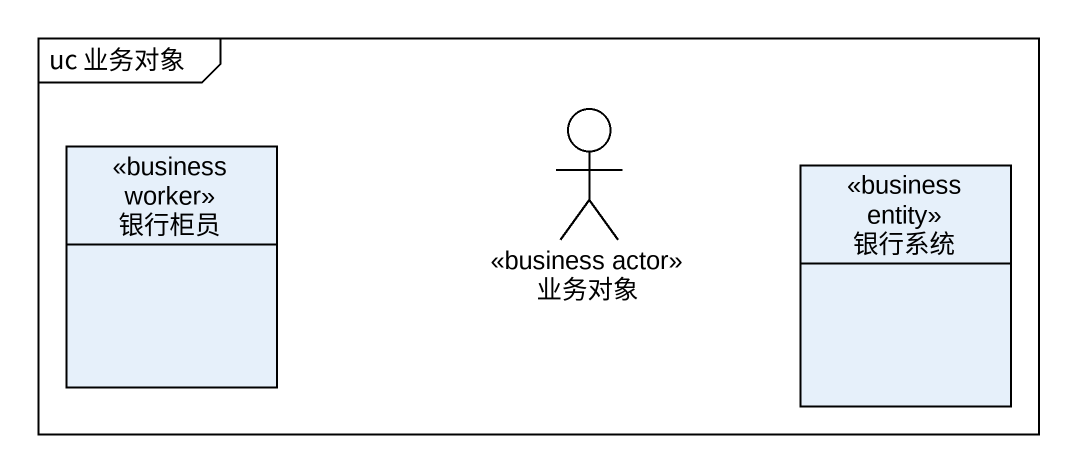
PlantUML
@startuml
mainframe uc 业务对象
allowmixing
hide circle
hide empty members
actor 业务对象 <<business actor>>
class 银行柜员 <<business worker>>
class 银行系统 <<business entity>>
@enduml
